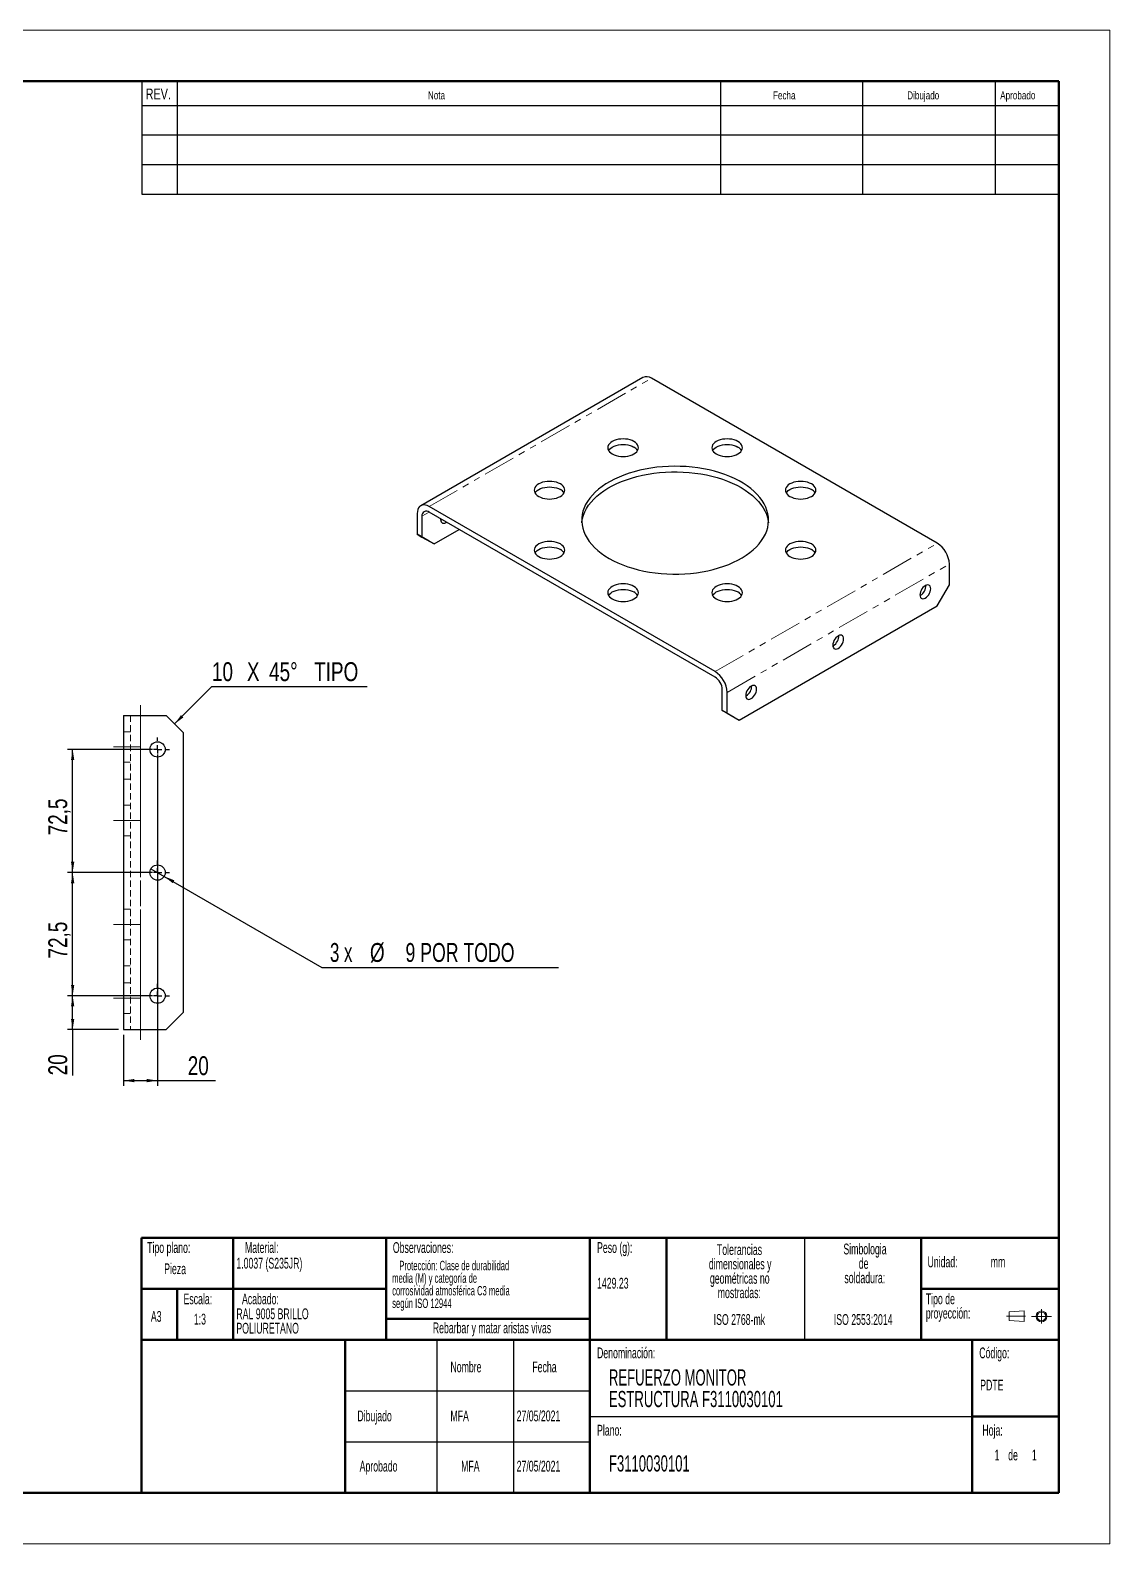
# Model space of a CAD drawing. Header units: millimetres. Extents: x 0 to 8478, y 0 to 2438.
# Drawn here: x 625 to 1260, y 0 to 891 of the extents above; entities that cross this region are included whole.
import ezdxf

# ---------------------------------------------------------------- set-up
doc = ezdxf.new("R2010")
doc.units = ezdxf.units.MM
doc.header["$LTSCALE"] = 3
for name, pattern in [('CENTERX2', [20.32, 12.7, -2.54, 2.54, -2.54]), ('HIDDEN', [1.905, 1.27, -0.635]), ('PHANTOM', [12.7, 6.35, -1.27, 1.27, -1.27, 1.27, -1.27])]:
    doc.linetypes.add(name, pattern=pattern)
doc.layers.add('FORMATO', color=7, linetype='Continuous')
doc.layers.add('SLD-0', color=179, linetype='Continuous')
doc.styles.add('SLDTEXTSTYLE0', font='TXT', dxfattribs={"width": 0.605})
doc.styles.add('SLDTEXTSTYLE1', font='TXT', dxfattribs={"width": 0.75})
doc.styles.add('SLDTEXTSTYLE2', font='TXT', dxfattribs={"width": 0.666667})
doc.styles.add('SLDTEXTSTYLE3', font='TXT', dxfattribs={"width": 0.7})
doc.dimstyles.new('SLDDIMSTYLE1', dxfattribs={"dimtxt": 11.1125, "dimasz": 6.35, "dimexe": 0, "dimexo": 0.0625, "dimgap": 2.778125, "dimtad": 1, "dimdec": 1, "dimrnd": 1e-09, "dimzin": 12, "dimdsep": 46, "dimtxsty": 'SLDTEXTSTYLE1', "dimsah": 1, "dimcen": 0.09, "dimadec": 0, "dimazin": 3, "dimtfac": 1, "dimtdec": 1, "dimtofl": 0, "dimtmove": 0, "dimatfit": 3, "dimfxl": 1, "dimfrac": 2, "dimtolj": 1, "dimtzin": 12, "dimarcsym": 0})
doc.dimstyles.new('SLDDIMSTYLE3', dxfattribs={"dimtxt": 11.1125, "dimasz": 6.35, "dimexe": 0, "dimexo": 0.0625, "dimgap": 2.778125, "dimtad": 0, "dimtih": 1, "dimtoh": 1, "dimdec": 6, "dimrnd": 1e-09, "dimzin": 12, "dimdsep": 46, "dimtxsty": 'SLDTEXTSTYLE1', "dimblk1": 'NONE', "dimsah": 1, "dimcen": 0, "dimadec": 0, "dimazin": 3, "dimtfac": 1, "dimtdec": 1, "dimtmove": 0, "dimatfit": 3, "dimldrblk": 'NONE', "dimfxl": 1, "dimfrac": 2, "dimtolj": 1, "dimtzin": 12, "dimarcsym": 0})

# ---------------------------------------------------------------- blocks, each defined once
blk = doc.blocks.new('Bloque3')
at = {"color": 7, "linetype": 'CENTERX2', "lineweight": 18}
for p, q in [((1201.56, 386.54), (1201.56, 393.58)), ((1193.77, 390.17), (1184.4, 390.17)), ((1196.64, 390.06), (1206.48, 390.06))]:
    blk.add_line(p, q, dxfattribs=at)
at = {"color": 7, "linetype": 'Continuous', "lineweight": 18}
for p, q in [((1193.05, 392.84), (1185.7, 392.31)), ((1185.7, 392.31), (1185.7, 388.03)), ((1193.05, 387.49), (1185.7, 388.03)), ((1193.05, 392.84), (1193.05, 387.49))]:
    blk.add_line(p, q, dxfattribs=at)
for radius in [2.67, 2.14]:
    blk.add_circle((1201.56, 390.06), radius, dxfattribs=at)
blk = doc.blocks.new('SW_NOTE_0')
at = {"layer": 'SLD-0', "color": 0, "char_height": 6.35, "attachment_point": 2, "style": 'SLDTEXTSTYLE0'}
for s, insert in [('dimensionales y', (22.63, -0.28)), ('Tolerancias', (22.23, 8.19)), ('geométricas no', (22.39, -8.75)), ('mostradas:', (22.14, -17.21))]:
    blk.add_mtext(s, dxfattribs=dict(at, insert=insert))
blk = doc.blocks.new('SW_NOTE_0_1')
at = {"layer": 'SLD-0', "color": 0, "char_height": 6.35, "attachment_point": 1, "style": 'SLDTEXTSTYLE0'}
for s, insert in [('Tipo de', (0, 8.19)), ('proyección:', (0, -0.28))]:
    blk.add_mtext(s, dxfattribs=dict(at, insert=insert))
blk = doc.blocks.new('SW_NOTE_0_2')
at = {"layer": 'SLD-0', "color": 0, "char_height": 6.35, "attachment_point": 2, "style": 'SLDTEXTSTYLE0'}
for s, insert in [('Simbologia', (21.33, 8.19)), ('de', (20.53, -0.28)), ('soldadura:', (21.19, -8.75))]:
    blk.add_mtext(s, dxfattribs=dict(at, insert=insert))
blk = doc.blocks.new('SW_NOTE_0_4')
at = {"layer": 'SLD-0', "color": 0, "char_height": 6.35, "attachment_point": 1, "style": 'SLDTEXTSTYLE0'}
for s, insert in [('RAL 9005 BRILLO', (0, 8.19)), ('POLIURETANO', (0, -0.28))]:
    blk.add_mtext(s, dxfattribs=dict(at, insert=insert))
blk = doc.blocks.new('SW_NOTE_0_5')
at = {"layer": 'SLD-0', "color": 0, "char_height": 9.525, "attachment_point": 1, "style": 'SLDTEXTSTYLE0'}
for s, insert in [('REFUERZO MONITOR', (0, 12.28)), ('ESTRUCTURA F3110030101', (0, -0.42))]:
    blk.add_mtext(s, dxfattribs=dict(at, insert=insert))
blk = doc.blocks.new('SW_NOTE_0_6')
at = {"layer": 'SLD-0', "color": 0, "char_height": 6.35, "attachment_point": 2, "style": 'SLDTEXTSTYLE0'}
for s, insert in [('dimensionales y', (22.63, -0.28)), ('Tolerancias', (22.23, 8.19)), ('geométricas no', (22.39, -8.75)), ('mostradas:', (22.14, -17.21))]:
    blk.add_mtext(s, dxfattribs=dict(at, insert=insert))
blk = doc.blocks.new('SW_NOTE_0_7')
at = {"layer": 'SLD-0', "color": 0, "char_height": 6.35, "attachment_point": 1, "style": 'SLDTEXTSTYLE0'}
for s, insert in [('Tipo de', (0, 8.19)), ('proyección:', (0, -0.28))]:
    blk.add_mtext(s, dxfattribs=dict(at, insert=insert))
blk = doc.blocks.new('SW_NOTE_0_8')
at = {"layer": 'SLD-0', "color": 0, "char_height": 6.35, "attachment_point": 2, "style": 'SLDTEXTSTYLE0'}
for s, insert in [('Simbologia', (21.33, 8.19)), ('de', (20.53, -0.28)), ('soldadura:', (21.19, -8.75))]:
    blk.add_mtext(s, dxfattribs=dict(at, insert=insert))
blk = doc.blocks.new('SW_NOTE_0_10')
at = {"layer": 'SLD-0', "color": 0, "char_height": 6.35, "attachment_point": 1, "style": 'SLDTEXTSTYLE0'}
for s, insert in [('RAL 9005 BRILLO', (0, 8.19)), ('POLIURETANO', (0, -0.28))]:
    blk.add_mtext(s, dxfattribs=dict(at, insert=insert))
blk = doc.blocks.new('SW_NOTE_0_11')
at = {"layer": 'SLD-0', "color": 0, "char_height": 5.5562, "attachment_point": 1, "style": 'SLDTEXTSTYLE0'}
for s, insert in [('media (M) y categoría de', (0, -0.25)), ('Protección: Clase de durabilidad', (4.17, 7.16)), ('corrosividad atmosférica C3 media', (0, -7.65)), ('según ISO 12944', (0, -15.06))]:
    blk.add_mtext(s, dxfattribs=dict(at, insert=insert))
blk = doc.blocks.new('SW_NOTE_0_12')
at = {"layer": 'SLD-0', "color": 0, "char_height": 9.525, "attachment_point": 1, "style": 'SLDTEXTSTYLE0'}
for s, insert in [('REFUERZO MONITOR', (0, 12.28)), ('ESTRUCTURA F3110030101', (0, -0.42))]:
    blk.add_mtext(s, dxfattribs=dict(at, insert=insert))
blk = doc.blocks.new('SW_CHAMFER_DIMENSION_0')
at = {"layer": 'FORMATO', "color": 0}
for p, q in [((-21.99, -21.99), (0, 0)), ((0, 0), (91.39, 0))]:
    blk.add_line(p, q, dxfattribs=at)
blk.add_solid([(-21.99, -21.99), (-16.81, -18.19), (-18.19, -16.81)], dxfattribs=at)
at = {"layer": 'FORMATO', "color": 0, "attachment_point": 1, "style": 'SLDTEXTSTYLE1'}
for s, insert, char_height in [('10', (0, 14.32), 11.113), ('X', (20.59, 14.32), 11.11), ('45°', (33.63, 14.32), 11.113), ('TIPO', (60.14, 14.32), 11.113)]:
    blk.add_mtext(s, dxfattribs=dict(at, insert=insert, char_height=char_height))
blk = doc.blocks.new('_D_14')
at = {"layer": 'FORMATO', "transparency": 16777216}
for p, q in [((695.63, 397.4), (703.42, 392.9)), ((703.42, 392.9), (796.24, 339.31)), ((796.24, 339.31), (935.55, 339.31))]:
    blk.add_line(p, q, dxfattribs=at)
blk.add_solid([(703.42, 392.9), (708.44, 388.88), (709.41, 390.57)], dxfattribs=at)
at = {"layer": 'FORMATO', "transparency": 16777216, "char_height": 11.113, "attachment_point": 1}
for s, insert, style in [('3 x', (801, 353.64), 'SLDTEXTSTYLE2'), ('%%c', (824.52, 353.64), 'SLDTEXTSTYLE1'), ('9 POR TODO', (845.46, 353.64), 'SLDTEXTSTYLE3')]:
    blk.add_mtext(s, dxfattribs=dict(at, insert=insert, style=style))
blk = doc.blocks.new('_None')
blk = doc.blocks.new('_D_15')
at = {"layer": 'FORMATO', "transparency": 16777216}
for p, q in [((699.53, 464.65), (699.53, 269.65)), ((679.53, 299.65), (679.53, 269.65)), ((679.53, 272.65), (699.53, 272.65)), ((699.53, 272.65), (733.69, 272.65))]:
    blk.add_line(p, q, dxfattribs=at)
for points in [[(679.53, 272.65), (685.88, 271.67), (685.88, 273.62)], [(699.53, 272.65), (693.18, 273.62), (693.18, 271.67)]]:
    blk.add_solid(points, dxfattribs=at)
at = {"layer": 'FORMATO', "transparency": 16777216, "insert": (717.27, 286.97), "char_height": 11.113, "attachment_point": 1, "style": 'SLDTEXTSTYLE1'}
blk.add_mtext('20', dxfattribs=at)
blk = doc.blocks.new('_D_16')
at = {"layer": 'FORMATO', "transparency": 16777216}
for p, q in [((696.53, 322.65), (646.53, 322.65)), ((649.53, 302.65), (649.53, 322.65)), ((676.53, 302.65), (646.53, 302.65)), ((649.53, 302.65), (649.53, 275.75))]:
    blk.add_line(p, q, dxfattribs=at)
for points in [[(649.53, 322.65), (648.55, 316.3), (650.5, 316.3)], [(649.53, 302.65), (650.5, 309), (648.55, 309)]]:
    blk.add_solid(points, dxfattribs=at)
at = {"layer": 'FORMATO', "transparency": 16777216, "insert": (635.2, 275.75), "char_height": 11.113, "attachment_point": 1, "rotation": 90, "style": 'SLDTEXTSTYLE1'}
blk.add_mtext('20', dxfattribs=at)
blk = doc.blocks.new('_D_17')
at = {"layer": 'FORMATO', "transparency": 16777216}
for p, q in [((689.53, 395.15), (646.53, 395.15)), ((649.53, 322.65), (649.53, 395.15)), ((696.53, 322.65), (646.53, 322.65))]:
    blk.add_line(p, q, dxfattribs=at)
for points in [[(649.53, 395.15), (648.55, 388.8), (650.5, 388.8)], [(649.53, 322.65), (650.5, 329), (648.55, 329)]]:
    blk.add_solid(points, dxfattribs=at)
at = {"layer": 'FORMATO', "transparency": 16777216, "insert": (635.2, 344.53), "char_height": 11.113, "attachment_point": 1, "rotation": 90, "style": 'SLDTEXTSTYLE1'}
blk.add_mtext('72,5', dxfattribs=at)
blk = doc.blocks.new('_D_18')
at = {"layer": 'FORMATO', "transparency": 16777216}
for p, q in [((696.53, 467.65), (646.53, 467.65)), ((649.53, 395.15), (649.53, 467.65)), ((696.53, 395.15), (646.53, 395.15))]:
    blk.add_line(p, q, dxfattribs=at)
for points in [[(649.53, 467.65), (648.55, 461.3), (650.5, 461.3)], [(649.53, 395.15), (650.5, 401.5), (648.55, 401.5)]]:
    blk.add_solid(points, dxfattribs=at)
at = {"layer": 'FORMATO', "transparency": 16777216, "insert": (635.2, 417.03), "char_height": 11.113, "attachment_point": 1, "rotation": 90, "style": 'SLDTEXTSTYLE1'}
blk.add_mtext('72,5', dxfattribs=at)
blk = doc.blocks.new('SW_CENTERMARKSYMBOL_1')
at = {"layer": 'FORMATO', "color": 0}
for p, q in [((-5, 0), (-7, 0)), ((0, 0), (-2.5, 0)), ((0, 5), (0, 7)), ((0, 0), (0, 2.5)), ((0, 0), (0, -2.5)), ((0, 0), (2.5, 0)), ((5, 0), (7, 0)), ((0, -5), (0, -7))]:
    blk.add_line(p, q, dxfattribs=at)
blk = doc.blocks.new('SW_CENTERMARKSYMBOL_2')
at = {"layer": 'FORMATO', "color": 0}
for p, q in [((-5, 0), (-7, 0)), ((0, 0), (-2.5, 0)), ((0, 5), (0, 7)), ((0, 0), (0, 2.5)), ((0, 0), (0, -2.5)), ((0, 0), (2.5, 0)), ((5, 0), (7, 0)), ((0, -5), (0, -7))]:
    blk.add_line(p, q, dxfattribs=at)
blk = doc.blocks.new('SW_CENTERMARKSYMBOL_3')
at = {"layer": 'FORMATO', "color": 0}
for p, q in [((-5, 0), (-7, 0)), ((0, 0), (-2.5, 0)), ((0, 5), (0, 7)), ((0, 0), (0, 2.5)), ((0, 0), (0, -2.5)), ((0, 0), (2.5, 0)), ((5, 0), (7, 0)), ((0, -5), (0, -7))]:
    blk.add_line(p, q, dxfattribs=at)

msp = doc.modelspace()

# ---------------------------------------------------------------- linework, layer by layer
at = {"color": 7, "linetype": 'Continuous', "lineweight": 18}
for p, q in [((0, 891), (1260, 891)), ((1260, 891), (1260, 0)), ((22.5918551, 0), (1260, 0))]:
    msp.add_line(p, q, dxfattribs=at)
at = {"color": 7, "linetype": 'Continuous', "lineweight": 50}
for p, q in [((1230, 861), (60, 861)), ((1230, 30), (1230, 861)), ((690, 180), (1230, 180)), ((690, 180), (690, 30)), ((60, 30), (1230, 30))]:
    msp.add_line(p, q, dxfattribs=at)
at = {"color": 7, "linetype": 'Continuous', "lineweight": 25}
for p, q in [((985.2275178, 686.6233865), (854.4127616, 611.1056352)), ((1158.5185317, 588.975737), (990.2271139, 686.1283045)), ((852.3412966, 606.5271819), (852.3412966, 594.2790693)), ((1027.7037755, 513.4579857), (859.4123577, 610.6105532)), ((1027.7037755, 510.1918223), (859.4123577, 607.3443898)), ((855.169719, 604.8943685), (855.169719, 592.6462558)), ((862.2407853, 588.5628876), (877.0935929, 597.1372309)), ((852.3412966, 594.2790693), (855.169719, 592.6462558)), ((859.412363, 590.195701), (852.3412966, 594.2790693)), ((855.169719, 592.6462558), (862.2407853, 588.5628876)), ((862.2407853, 588.5628876), (859.412363, 590.195701)), ((1165.5895928, 564.4801797), (1165.5895928, 576.7282924)), ((1158.5185264, 552.2327321), (1165.5895928, 564.4801797)), ((1148.6190325, 558.3571819), (1148.283296, 558.1838751)), ((1041.8459029, 484.8790602), (1158.5185264, 552.2327321)), ((1097.3537924, 528.7623887), (1097.0180553, 528.5890815)), ((1031.9464143, 490.5952418), (1031.9464143, 502.8433545)), ((1034.7748366, 488.9624284), (1034.7748366, 501.2105411)), ((1046.0885522, 499.1675955), (1045.7528157, 498.9942887)), ((1031.9464143, 490.5952418), (1034.7748366, 488.9624284)), ((1039.0174806, 486.5118736), (1031.9464143, 490.5952418)), ((679.5274189, 487.6478002), (679.5274189, 302.6477978)), ((679.5274189, 487.6478002), (689.5274186, 487.6478002)), ((689.5274186, 487.6478002), (704.5274192, 487.6478002)), ((714.527419, 477.6478023), (704.5274192, 487.6478002)), ((1034.7748366, 488.9624284), (1041.8459029, 484.8790602)), ((1041.8459029, 484.8790602), (1039.0174806, 486.5118736)), ((714.527419, 477.6478023), (714.527419, 312.6477957)), ((704.5274192, 302.6477978), (714.527419, 312.6477957)), ((679.5274189, 302.6477978), (689.5274186, 302.6477978)), ((689.5274186, 302.6477978), (704.5274192, 302.6477978))]:
    msp.add_line(p, q, dxfattribs=at)
at = {"color": 8, "linetype": 'PHANTOM', "lineweight": 18}
for p, q in [((859.4123577, 610.6105532), (990.2271139, 686.1283045)), ((855.169719, 604.8943685), (859.4130479, 607.3439901)), ((1027.7037755, 513.4579857), (1158.5185317, 588.975737)), ((1034.7748366, 501.2105411), (1165.5895928, 576.7282924)), ((689.5274186, 487.6478002), (689.5274186, 302.6477978))]:
    msp.add_line(p, q, dxfattribs=at)
at = {"color": 7, "linetype": 'HIDDEN', "lineweight": 18}
for p, q in [((683.5274191, 487.6478002), (683.5274191, 302.6477978)), ((689.5274186, 487.6478002), (689.5274186, 302.6477978)), ((683.5274191, 478.0581579), (679.5274189, 478.0581579)), ((679.5274189, 460.0581587), (683.5274191, 460.0581587)), ((683.5274191, 450.1477987), (679.5274189, 450.1477987)), ((683.5274191, 434.7624727), (679.5274189, 434.7624727)), ((679.5274189, 416.7624735), (683.5274191, 416.7624735)), ((683.5274191, 373.5331245), (679.5274189, 373.5331245)), ((679.5274189, 355.5331253), (683.5274191, 355.5331253)), ((679.5274189, 340.1477993), (683.5274191, 340.1477993)), ((683.5274191, 330.2374393), (679.5274189, 330.2374393)), ((679.5274189, 312.2374401), (683.5274191, 312.2374401))]:
    msp.add_line(p, q, dxfattribs=at)
at = {"color": 7, "linetype": 'Continuous', "lineweight": 25, "flags": 128}
for points in [[(967.1784855, 641.5626388), (968.2523767, 641.0331567), (969.4565319, 640.6071713), (970.761293, 640.2951767), (972.1345321, 640.1048546), (973.5424449, 640.0408873), (974.9503525, 640.1048546), (976.3235956, 640.295179), (977.6283567, 640.6071736), (978.8325106, 641.0331567), (979.9064044, 641.5626403), (980.8235962, 642.182586), (981.5615006, 642.8777292), (982.1019496, 643.6309517), (982.4316381, 644.4237089), (982.5424448, 645.2364766), (982.4316381, 646.0492474), (982.1019549, 646.8420015), (981.5615059, 647.595224), (980.8235962, 648.2903673), (979.906407, 648.9103114), (978.8325106, 649.4397965), (977.6283567, 649.8657827), (976.3235956, 650.1777773), (974.9503565, 650.3680993), (973.5424436, 650.4320667), (972.1345361, 650.3680993), (970.7612916, 650.1777743), (969.4565306, 649.8657797), (968.2523767, 649.4397965), (967.1784829, 648.910313), (966.2612911, 648.2903673), (965.5233867, 647.595224), (964.9829376, 646.8420015), (964.6532505, 646.0492451), (964.5424438, 645.2364774), (964.6532505, 644.4237066), (964.9829337, 643.6309525), (965.5233827, 642.87773), (966.2612911, 642.182586), (967.1784855, 641.5626388)], [(1028.4078307, 641.5626388), (1029.4817245, 641.0331552), (1030.6858784, 640.6071721), (1031.9906395, 640.2951775), (1033.3638813, 640.1048539), (1034.7717954, 640.0408888), (1036.179703, 640.1048531), (1037.5529474, 640.2951782), (1038.8577085, 640.6071728), (1040.0618584, 641.0331552), (1041.1357549, 641.5626403), (1042.052944, 642.1825844), (1042.7908524, 642.8777285), (1043.3313014, 643.630951), (1043.6609899, 644.4237081), (1043.7717913, 645.2364759), (1043.6609886, 646.0492474), (1043.3313027, 646.842003), (1042.7908537, 647.5952255), (1042.0529493, 648.2903688), (1041.1357522, 648.9103114), (1040.0618637, 649.439798), (1038.8577098, 649.8657812), (1037.5529461, 650.1777773), (1036.1797043, 650.3681009), (1034.7717915, 650.4320652), (1033.3638839, 650.3681009), (1031.9906395, 650.1777758), (1030.6858784, 649.8657812), (1029.4817245, 649.439795), (1028.4078333, 648.910313), (1027.4906389, 648.2903657), (1026.7527345, 647.5952255), (1026.2122855, 646.842003), (1025.882597, 646.0492459), (1025.7717956, 645.2364781), (1025.882597, 644.4237074), (1026.2122828, 643.6309517), (1026.7527345, 642.8777277), (1027.4906389, 642.1825844), (1028.4078307, 641.5626388)], [(964.9985899, 643.6033958), (965.5233867, 644.3290606), (966.2612911, 645.0242039), (967.1784829, 645.6441496), (968.2523767, 646.1736331), (969.4565306, 646.5996163), (970.7612916, 646.9116108), (972.1345361, 647.1019359), (973.5424436, 647.1659033), (974.9503565, 647.1019359), (976.3235956, 646.9116139), (977.6283567, 646.5996193), (978.8325106, 646.1736331), (979.906407, 645.644148)], [(1026.227943, 643.6033943), (1026.7527345, 644.3290621), (1027.4906389, 645.0242023), (1028.4078333, 645.6441496), (1029.4817245, 646.1736316), (1030.6858784, 646.5996178), (1031.9906395, 646.9116124), (1033.3638839, 647.1019375), (1034.7717915, 647.1659018), (1036.1797043, 647.1019375), (1037.5529461, 646.9116139), (1038.8577098, 646.5996178), (1040.0618637, 646.1736346), (1041.1357522, 645.644148)], [(965.2662458, 580.1177098), (967.8111584, 578.7389673), (970.5024219, 577.456179), (973.3292012, 576.274511), (976.2801139, 575.1987214), (979.3432751, 574.2331411), (982.5063559, 573.3816603), (985.7566174, 572.6477067), (989.0809672, 572.0342337), (992.4660283, 571.5437145), (995.898162, 571.1781221), (999.3635523, 570.93893), (1002.8482459, 570.8271008), (1006.3382077, 570.8430847), (1009.8193899, 570.9868162), (1013.2777706, 571.257719), (1016.6994243, 571.6547005), (1020.0705743, 572.176164), (1023.3776478, 572.8200071), (1026.6073266, 573.5836387), (1029.7466082, 574.4639839), (1032.7828468, 575.4574984), (1035.7038216, 576.5601808), (1038.4977688, 577.7675911), (1041.1534381, 579.0748677), (1043.6601385, 580.4767453), (1046.0077708, 581.9675822), (1048.1868864, 583.5413734), (1050.1887096, 585.1917815), (1052.0051795, 586.9121609), (1053.6289843, 588.6955839), (1055.053582, 590.5348705), (1056.2732367, 592.4226158), (1057.2830397, 594.3512142), (1058.0789223, 596.3129033), (1058.6576802, 598.299784), (1059.0169847, 600.3038544), (1059.1553871, 602.3170458), (1059.0723314, 604.3312515), (1058.7681537, 606.338361), (1058.2440734, 608.3302918), (1057.5022046, 610.2990232), (1056.5455343, 612.2366293), (1055.3779158, 614.1353079), (1054.0040471, 615.9874108), (1052.4294619, 617.7854825), (1050.6605044, 619.522284), (1048.70429, 621.1908181), (1046.5687037, 622.7843708), (1044.2623385, 624.2965216), (1041.7944844, 625.7211834), (1039.1750789, 627.0526196), (1036.4146657, 628.2854672), (1033.5243659, 629.4147661), (1030.5158119, 630.4359634), (1027.4011229, 631.3449521), (1024.192839, 632.1380696), (1020.9038741, 632.8121218), (1017.5474808, 633.3643942), (1014.137166, 633.7926675), (1010.6866667, 634.0952126), (1007.2098757, 634.2708099), (1003.720791, 634.3187569), (1000.2334633, 634.238859), (996.7619354, 634.0314369), (993.3201842, 633.6973271), (989.9220708, 633.2378738), (986.5812785, 632.654927), (983.3112533, 631.9508353), (980.1251702, 631.1284325), (977.0358537, 630.1910315), (974.0557461, 629.1424057), (971.1968484, 627.9867763), (968.4706667, 626.7287997), (965.8881816, 625.3735403), (963.4597927, 623.9264545), (961.1952777, 622.3933693), (959.1037552, 620.7804579), (957.1936462, 619.094215), (955.4726448, 617.3414303), (953.947677, 615.5291616), (952.624885, 613.6647077), (951.5095925, 611.7555763), (950.6062959, 609.8094514), (949.9186293, 607.8341727), (949.449361, 605.837692), (949.2003838, 603.8280483), (949.1726959, 601.8133362), (949.3664107, 599.8016655), (949.7807485, 597.8011382), (950.4140418, 595.8198096), (951.263738, 593.8656555), (952.3264195, 591.9465492), (953.5978015, 590.0702135), (955.0727687, 588.2442062), (956.7453848, 586.4758805), (958.608909, 584.7723547), (960.6558399, 583.1404898), (962.877935, 581.5868566), (965.2662458, 580.1177098)], [(923.8827982, 616.5685705), (924.9566894, 616.0390884), (926.1608433, 615.6131023), (927.4656043, 615.3011077), (928.8388435, 615.1107856), (930.2467563, 615.0468183), (931.6546639, 615.1107856), (933.0279083, 615.3011107), (934.3326694, 615.6131053), (935.5368233, 616.0390884), (936.6107171, 616.568572), (937.5279089, 617.1885177), (938.2658133, 617.8836609), (938.8062623, 618.6368835), (939.1359495, 619.4296398), (939.2467562, 620.2424076), (939.1359495, 621.0551784), (938.8062663, 621.8479325), (938.2658172, 622.601155), (937.5279089, 623.296299), (936.6107197, 623.9162432), (935.5368233, 624.4457283), (934.3326681, 624.8717137), (933.027907, 625.1837083), (931.6546678, 625.3740303), (930.246755, 625.4379977), (928.8388474, 625.3740303), (927.4656043, 625.183706), (926.1608433, 624.8717114), (924.9566894, 624.4457283), (923.8827956, 623.9162447), (922.9656037, 623.296299), (922.2276994, 622.6011557), (921.6872503, 621.8479332), (921.3575619, 621.0551761), (921.2467552, 620.2424083), (921.3575619, 619.4296376), (921.6872451, 618.6368835), (922.2276941, 617.8836609), (922.9656037, 617.1885177), (923.8827982, 616.5685705)], [(949.2299182, 600.9358502), (949.297253, 601.5678473), (949.6565575, 603.5719177), (950.2353154, 605.5587983), (951.0311981, 607.5204874), (952.041001, 609.4490858), (953.2606557, 611.3368311), (954.6852535, 613.1761178), (956.3090556, 614.9595423), (958.1255255, 616.6799217), (960.1273513, 618.3303283), (962.3064669, 619.9041194), (964.6540992, 621.3949564), (967.160797, 622.7968354), (969.8164663, 624.1041121), (972.6104135, 625.3115224), (975.5313883, 626.4142048), (978.5676295, 627.4077178), (981.7069112, 628.2880629), (984.9365899, 629.0516945), (988.2436608, 629.6955392), (991.6148134, 630.2170012), (995.0364671, 630.6139827), (998.4948478, 630.8848855), (1001.97603, 631.028617), (1005.4659919, 631.0446008), (1008.9506854, 630.9327717), (1012.4160757, 630.6935796), (1015.8482095, 630.3279871), (1019.2332705, 629.8374679), (1022.5576203, 629.223995), (1025.8078812, 628.4900417), (1028.9709613, 627.6385613), (1032.0341232, 626.6729806), (1034.9850361, 625.597191), (1037.8118153, 624.4155229), (1040.5030786, 623.1327347), (1043.0479913, 621.7539923)], [(1071.703518, 616.5685705), (1072.7774118, 616.0390869), (1073.9815657, 615.6131038), (1075.2863281, 615.3011084), (1076.6595699, 615.1107849), (1078.067484, 615.0468198), (1079.4753903, 615.1107849), (1080.848636, 615.3011092), (1082.1533971, 615.6131038), (1083.3575457, 616.0390869), (1084.4314422, 616.568572), (1085.3486313, 617.1885162), (1086.086541, 617.8836594), (1086.62699, 618.636882), (1086.9566772, 619.4296398), (1087.0674799, 620.2424068), (1086.9566772, 621.0551784), (1086.6269914, 621.847934), (1086.086541, 622.6011573), (1085.3486366, 623.2963005), (1084.4314395, 623.9162432), (1083.357551, 624.4457298), (1082.1533971, 624.8717129), (1080.8486347, 625.1837083), (1079.4753929, 625.3740318), (1078.0674801, 625.4379961), (1076.6595725, 625.3740318), (1075.2863281, 625.1837067), (1073.981567, 624.8717122), (1072.7774118, 624.4457267), (1071.7035207, 623.9162447), (1070.7863262, 623.2962975), (1070.0484231, 622.6011565), (1069.5079741, 621.847934), (1069.1782856, 621.0551768), (1069.0674842, 620.2424091), (1069.1782856, 619.4296383), (1069.5079715, 618.6368827), (1070.0484218, 617.8836594), (1070.7863262, 617.1885162), (1071.703518, 616.5685705)], [(921.7029026, 618.6093276), (922.2276994, 619.3349923), (922.9656037, 620.0301356), (923.8827956, 620.6500813), (924.9566894, 621.1795649), (926.1608433, 621.605548), (927.4656043, 621.9175426), (928.8388474, 622.1078669), (930.246755, 622.1718343), (931.6546678, 622.1078669), (933.027907, 621.9175449), (934.3326681, 621.6055503), (935.5368233, 621.1795649), (936.6107197, 620.6500798)], [(1043.0479913, 621.7539923), (1045.4363021, 620.2848455), (1047.6583973, 618.7312121), (1049.7053282, 617.0993472), (1051.5688523, 615.3958215), (1053.2414677, 613.6274962), (1054.7164355, 611.8014885), (1055.9878183, 609.9251525), (1057.0504997, 608.0060462), (1057.900196, 606.0518921), (1058.5334892, 604.0705634), (1058.947827, 602.0700362), (1059.0843196, 600.9358502)], [(1069.5236303, 618.609326), (1070.0484231, 619.3349931), (1070.7863262, 620.0301341), (1071.7035207, 620.6500813), (1072.7774118, 621.1795633), (1073.981567, 621.6055488), (1075.2863281, 621.9175433), (1076.6595725, 622.1078684), (1078.0674801, 622.1718327), (1079.4753929, 622.1078684), (1080.8486347, 621.9175449), (1082.1533971, 621.6055495), (1083.357551, 621.1795664), (1084.4314395, 620.6500798)], [(859.4123577, 610.6105532), (858.3062031, 611.1485929), (857.2272807, 611.4723278), (856.202164, 611.5737824), (855.2560884, 611.4504623), (854.4123612, 611.1053971), (853.6917449, 610.5470912), (853.1119939, 609.7892853), (852.687375, 608.8506449), (852.428351, 607.7542776), (852.3412966, 606.5271819)], [(866.147814, 603.4560955), (866.1298752, 603.0561241), (866.2096539, 602.2845403), (866.4449914, 601.6437598), (866.8240812, 601.1659087), (867.3279204, 600.8749524), (867.9312473, 600.7854836), (868.6038004, 600.9019827), (869.3118569, 601.2186095), (869.6497693, 601.4344595)], [(866.1476981, 602.6781161), (866.4834346, 602.851423), (866.8213469, 603.067273)], [(923.8827982, 581.2216219), (924.9566867, 580.6921353), (926.1608406, 580.2661521), (927.4656017, 579.9541575), (928.8388435, 579.763834), (930.2467576, 579.6998689), (931.6546652, 579.7638332), (933.0279096, 579.9541583), (934.3326707, 580.2661529), (935.5368259, 580.6921383), (936.6107171, 581.2216204), (937.5279115, 581.8415676), (938.2658146, 582.5367085), (938.8062636, 583.2899311), (939.1359521, 584.0826882), (939.2467535, 584.8954559), (939.1359508, 585.7082275), (938.806265, 586.5009831), (938.2658159, 587.2542056), (937.5279115, 587.9493489), (936.6107197, 588.5692946), (935.5368259, 589.0987781), (934.332672, 589.5247613), (933.0279083, 589.8367574), (931.6546665, 590.0270809), (930.2467537, 590.0910453), (928.8388461, 590.0270809), (927.4656017, 589.8367559), (926.1608406, 589.5247613), (924.956692, 589.0987781), (923.8827956, 588.569293), (922.9656064, 587.9493489), (922.2276967, 587.2542056), (921.6872477, 586.5009831), (921.3575592, 585.708226), (921.2467578, 584.8954582), (921.3575592, 584.0826874), (921.6872451, 583.2899318), (922.2276967, 582.5367078), (922.9656011, 581.8415645), (923.8827982, 581.2216219)], [(1071.703518, 581.2216219), (1072.7774144, 580.6921368), (1073.9815644, 580.2661544), (1075.2863307, 579.9541568), (1076.6595699, 579.7638347), (1078.0674827, 579.6998674), (1079.4753903, 579.7638347), (1080.8486334, 579.9541591), (1082.1533945, 580.2661537), (1083.3575484, 580.6921368), (1084.4314422, 581.2216204), (1085.348634, 581.841566), (1086.0865384, 582.5367093), (1086.6269874, 583.2899318), (1086.9566759, 584.082689), (1087.0674826, 584.8954567), (1086.9566759, 585.7082275), (1086.6269927, 586.5009816), (1086.0865384, 587.2542071), (1085.348634, 587.9493474), (1084.4314395, 588.5692946), (1083.3575484, 589.0987766), (1082.1533945, 589.5247628), (1080.8486334, 589.8367574), (1079.4753916, 590.0270809), (1078.0674814, 590.0910468), (1076.6595712, 590.0270809), (1075.2863268, 589.8367559), (1073.9815657, 589.5247613), (1072.7774144, 589.0987766), (1071.7035207, 588.569293), (1070.7863288, 587.9493474), (1070.0484218, 587.2542056), (1069.5079728, 586.5009831), (1069.1782856, 585.7082267), (1069.0674816, 584.8954575), (1069.1782856, 584.0826882), (1069.5079715, 583.2899326), (1070.0484205, 582.5367101), (1070.7863288, 581.841566), (1071.703518, 581.2216219)], [(921.7029052, 583.2623744), (922.2276967, 583.9880422), (922.9656064, 584.6831855), (923.8827956, 585.3031296), (924.956692, 585.8326147), (926.1608406, 586.2585979), (927.4656017, 586.5705925), (928.8388461, 586.7609175), (930.2467537, 586.8248819), (931.6546665, 586.7609175), (933.0279083, 586.570594), (934.332672, 586.2585979), (935.5368259, 585.8326147), (936.6107197, 585.3031312)], [(1069.5236303, 583.2623744), (1070.0484218, 583.9880422), (1070.7863288, 584.6831839), (1071.7035207, 585.3031296), (1072.7774144, 585.8326132), (1073.9815657, 586.2585979), (1075.2863268, 586.5705925), (1076.6595712, 586.7609175), (1078.0674814, 586.8248834), (1079.4753916, 586.7609175), (1080.8486334, 586.570594), (1082.1533945, 586.2585994), (1083.3575484, 585.8326132), (1084.4314395, 585.3031312)], [(967.1784855, 556.2275536), (968.252374, 555.698067), (969.4565279, 555.2720839), (970.7612903, 554.9600885), (972.1345321, 554.7697649), (973.5424463, 554.7057999), (974.9503525, 554.7697649), (976.3235983, 554.9600893), (977.6283593, 555.2720839), (978.8325132, 555.69807), (979.9064044, 556.2275521), (980.8235988, 556.8474993), (981.5615032, 557.5426395), (982.1019523, 558.295862), (982.4316394, 559.0886199), (982.5424421, 559.9013869), (982.4316394, 560.7141585), (982.1019536, 561.5069141), (981.5615032, 562.2601374), (980.8235988, 562.9552806), (979.906407, 563.5752263), (978.8325132, 564.1047099), (977.6283593, 564.530693), (976.3235969, 564.8426883), (974.9503552, 565.0330119), (973.5424423, 565.0969762), (972.1345347, 565.0330119), (970.7612903, 564.8426868), (969.4565293, 564.5306922), (968.2523793, 564.1047099), (967.1784829, 563.5752248), (966.2612937, 562.9552806), (965.5233854, 562.2601366), (964.9829363, 561.5069141), (964.6532479, 560.7141569), (964.5424464, 559.9013892), (964.6532479, 559.0886184), (964.9829337, 558.2958628), (965.523384, 557.5426395), (966.2612884, 556.8474963), (967.1784855, 556.2275536)], [(964.9985925, 558.2683061), (965.5233854, 558.9939732), (966.2612937, 559.6891172), (967.1784829, 560.3090614), (968.2523793, 560.8385465), (969.4565293, 561.2645288), (970.7612903, 561.5765234), (972.1345347, 561.7668485), (973.5424423, 561.8308128), (974.9503552, 561.7668485), (976.3235969, 561.5765249), (977.6283593, 561.2645296), (978.8325132, 560.8385465), (979.906407, 560.3090629)], [(1028.4078307, 556.2275536), (1029.4817271, 555.6980685), (1030.6858758, 555.2720854), (1031.9906421, 554.9600878), (1033.3638813, 554.7697657), (1034.7717941, 554.7057984), (1036.1797017, 554.7697657), (1037.5529461, 554.9600908), (1038.8577072, 555.2720854), (1040.0618611, 555.6980685), (1041.1357549, 556.2275521), (1042.0529467, 556.8474978), (1042.7908511, 557.542641), (1043.3313001, 558.2958636), (1043.6609872, 559.0886199), (1043.7717939, 559.9013877), (1043.6609872, 560.7141585), (1043.3313041, 561.5069125), (1042.7908497, 562.2601381), (1042.0529467, 562.9552791), (1041.1357522, 563.5752263), (1040.0618611, 564.1047083), (1038.8577058, 564.5306938), (1037.5529448, 564.8426883), (1036.179703, 565.0330119), (1034.7717928, 565.0969777), (1033.3638826, 565.0330119), (1031.9906395, 564.8426876), (1030.6858784, 564.530693), (1029.4817271, 564.1047083), (1028.4078333, 563.5752248), (1027.4906415, 562.9552791), (1026.7527345, 562.2601374), (1026.2122855, 561.5069148), (1025.882597, 560.7141577), (1025.7717929, 559.9013884), (1025.882597, 559.0886192), (1026.2122828, 558.2958636), (1026.7527319, 557.542641), (1027.4906415, 556.8474978), (1028.4078307, 556.2275536)], [(1026.227943, 558.2683061), (1026.7527345, 558.993974), (1027.4906415, 559.6891157), (1028.4078333, 560.3090614), (1029.4817271, 560.8385449), (1030.6858784, 561.2645296), (1031.9906395, 561.5765242), (1033.3638826, 561.7668485), (1034.7717928, 561.8308143), (1036.179703, 561.7668485), (1037.5529448, 561.5765249), (1038.8577058, 561.2645304), (1040.0618611, 560.8385449), (1041.1357522, 560.3090629)], [(1154.6294365, 562.2357209), (1154.5496578, 563.0073032), (1154.3143204, 563.6480852), (1153.9352305, 564.1259363), (1153.4313913, 564.4168911), (1152.8280644, 564.5063614), (1152.1555114, 564.3898615), (1151.4474548, 564.0732355), (1150.7393983, 563.5723569), (1150.0668453, 562.9123435), (1149.4635237, 562.1262899), (1148.9596844, 561.2536147), (1148.5805893, 560.3380727), (1148.3452571, 559.4255789), (1148.2654784, 558.5618861), (1148.3452571, 557.7903023), (1148.5805893, 557.1495188), (1148.9596844, 556.6716707), (1149.4635237, 556.3807144), (1150.0668453, 556.2912426), (1150.7393983, 556.4077417), (1151.4474548, 556.7243685), (1152.1555114, 557.2252463), (1152.8280644, 557.8852605), (1153.4313913, 558.6713156), (1153.9352305, 559.5439923), (1154.3143204, 560.4595312), (1154.5496578, 561.3720266), (1154.6294365, 562.2357209)], [(1103.3641951, 532.640927), (1103.2844163, 533.4125092), (1103.0490802, 534.053292), (1102.6699872, 534.5311413), (1102.166147, 534.8220955), (1101.5628243, 534.9115682), (1100.8902719, 534.7950688), (1100.1822147, 534.4784423), (1099.4741574, 533.9775632), (1098.8016051, 533.3175503), (1098.1982823, 532.531496), (1097.6944421, 531.6588203), (1097.3153492, 530.7432795), (1097.080013, 529.8307834), (1097.0002343, 528.9670906), (1097.080013, 528.1955068), (1097.3153492, 527.5547256), (1097.6944421, 527.0768762), (1098.1982823, 526.7859205), (1098.8016051, 526.6964494), (1099.4741574, 526.8129481), (1100.1822147, 527.1295753), (1100.8902719, 527.6304536), (1101.5628243, 528.2904673), (1102.166147, 529.07652), (1102.6699872, 529.9491973), (1103.0490802, 530.864738), (1103.2844163, 531.7772326), (1103.3641951, 532.640927)], [(1052.0989509, 503.0461315), (1052.0191722, 503.8177137), (1051.78384, 504.4584988), (1051.4047449, 504.9363469), (1050.9009057, 505.2273017), (1050.2975841, 505.316775), (1049.625031, 505.2002751), (1048.9169745, 504.8836491), (1048.208918, 504.3827705), (1047.5363649, 503.7227571), (1046.9330381, 502.9367004), (1046.4291988, 502.0640253), (1046.050109, 501.1484863), (1045.8147715, 500.2359895), (1045.7349928, 499.3722967), (1045.8147715, 498.6007129), (1046.050109, 497.9599324), (1046.4291988, 497.4820812), (1046.9330381, 497.191125), (1047.5363649, 497.1016562), (1048.208918, 497.2181553), (1048.9169745, 497.5347821), (1049.625031, 498.0356599), (1050.2975841, 498.6956741), (1050.9009057, 499.4817262), (1051.4047449, 500.3544028), (1051.78384, 501.2699448), (1052.0191722, 502.1824371), (1052.0989509, 503.0461315)]]:
    msp.add_lwpolyline(points, dxfattribs=at)
at = {"color": 7, "linetype": 'Continuous', "lineweight": 25}
for centre in [(699.5274189, 467.647799), (699.5274189, 395.147799), (699.5274189, 322.647799)]:
    msp.add_circle(centre, 4.5, dxfattribs=at)
for centre, radius, start, end in [((987.3030612, 682.0915001), 4.9845636, 54.0823677328, 114.607146564), ((977.1768913, 640.5439136), 5.7846907, 31.9306869617, 61.8454436641), ((1038.4062793, 640.5439426), 5.7846451, 31.9306135318, 61.8456817501), ((933.8811875, 615.5498277), 5.7847141, 31.9307487604, 61.8453818654), ((1081.7019666, 615.5498743), 5.7846451, 31.9306135318, 61.8456817501), ((857.7561644, 605.3139323), 2.6202545, 50.7967363843, 189.2140538782), ((1150.3470188, 576.0929542), 15.2558092, 2.3868105925, 57.6131587435), ((933.8811785, 580.20287), 5.7847264, 31.9307261926, 61.8453457145), ((1081.7019046, 580.2028681), 5.7847251, 31.9307740702, 61.8454095243), ((1145.0368201, 564.0764715), 6.7485198, 302.0605063377, 1.4440498067), ((977.1768658, 555.2088017), 5.7847264, 31.9307261926, 61.8453457145), ((1038.4062008, 555.2087821), 5.7847485, 31.9308358694, 61.8453477251), ((1093.7715709, 534.4816832), 6.7485287, 302.0605497969, 1.4440063475), ((1019.5322626, 500.5752029), 15.2558092, 2.3868105925, 57.6131587435), ((1022.7351205, 502.4241908), 9.2208259, 2.6054704664, 57.3945168419), ((1042.5063146, 504.8868987), 6.7485447, 302.0606268695, 1.4439292749)]:
    msp.add_arc(centre, radius, start, end, dxfattribs=at)
at = {"layer": 'FORMATO'}
for p, q in [((690.2744016, 861), (1230, 861)), ((690.2744016, 861), (690.2744016, 794.596756)), ((711.100698, 861), (711.100698, 794.596756)), ((1030.9711541, 861), (1030.9711541, 794.596756)), ((1114.3867138, 861), (1114.3867138, 794.596756)), ((1192.5382287, 861), (1192.5382287, 794.596756)), ((1230, 861), (1230, 794.596756)), ((690.2744016, 846.796756), (1230, 846.796756)), ((690.2744016, 829.396756), (1230, 829.396756)), ((690.2744016, 811.996756), (1230, 811.996756)), ((690.2744016, 794.596756), (1230, 794.596756))]:
    msp.add_line(p, q, dxfattribs=at)
at = {"layer": 'FORMATO', "linetype": 'CENTERX2', "lineweight": 18}
for p, q in [((689.5274189, 493.647799), (689.5274189, 296.647799)), ((689.5274189, 469.0581616), (673.5274189, 469.0581616)), ((689.5274189, 425.7624736), (673.5274189, 425.7624736)), ((689.5274189, 395.147799), (673.5274189, 395.147799)), ((689.5274189, 364.5331244), (673.5274189, 364.5331244)), ((689.5274189, 321.2374364), (673.5274189, 321.2374364))]:
    msp.add_line(p, q, dxfattribs=at)
at = {"layer": 'SLD-0', "lineweight": 50}
for p, q in [((744, 180), (744, 120)), ((834, 180), (834, 120)), ((954, 180), (954, 120)), ((999, 180), (999, 120)), ((1149, 180), (1149, 120)), ((690, 150), (744, 150)), ((711, 150), (711, 120)), ((744, 150), (834, 150)), ((1149, 150), (1230, 150)), ((834, 132.4737848), (954, 132.4737848)), ((690, 120), (1230, 120)), ((810, 120), (810, 30)), ((954, 120), (954, 30)), ((1179, 120), (1179, 30)), ((1179, 75), (1230, 75))]:
    msp.add_line(p, q, dxfattribs=at)
at = {"layer": 'SLD-0'}
for p, q in [((1080.2451313, 180), (1080.2451313, 120)), ((864, 120), (864, 30)), ((909, 120), (909, 30)), ((810, 90), (954, 90)), ((954, 75), (1179, 75)), ((810, 60), (954, 60))]:
    msp.add_line(p, q, dxfattribs=at)

# ---------------------------------------------------------------- block references
at = {"color": 7, "linetype": 'Continuous', "xscale": 1.2, "yscale": 1.2, "zscale": 1.2}
msp.add_blockref('Bloque3', (-222.0322667, -334.2226566), dxfattribs=at)
msp.add_blockref('Bloque3', (-222.0322667, -334.2226566), dxfattribs=at)
at = {"layer": 'FORMATO'}
for name, p in [('SW_CHAMFER_DIMENSION_0', (731.516106, 504.6364864)), ('SW_CENTERMARKSYMBOL_3', (699.5274189, 467.647799)), ('SW_CENTERMARKSYMBOL_1', (699.5274189, 395.147799)), ('SW_CENTERMARKSYMBOL_2', (699.5274189, 322.647799))]:
    msp.add_blockref(name, p, dxfattribs=at)
at = {"layer": 'SLD-0'}
for name, p in [('SW_NOTE_0', (1019.8362642, 168.1679292)), ('SW_NOTE_0_6', (1019.8362642, 168.1679292)), ('SW_NOTE_0_2', (1094.6193647, 168.4966281)), ('SW_NOTE_0_8', (1094.6193647, 168.4966281)), ('SW_NOTE_0_11', (837.6265351, 159.4039221)), ('SW_NOTE_0_1', (1151.7419863, 139.1728363)), ('SW_NOTE_0_7', (1151.7419863, 139.1728363)), ('SW_NOTE_0_4', (745.9044856, 130.3415948)), ('SW_NOTE_0_10', (745.9044856, 130.3415948)), ('SW_NOTE_0_5', (965.2169093, 90.3736268)), ('SW_NOTE_0_12', (965.2169093, 90.3736268))]:
    msp.add_blockref(name, p, dxfattribs=at)

# ---------------------------------------------------------------- texts
at = {"layer": 'FORMATO', "attachment_point": 1, "style": 'SLDTEXTSTYLE1'}
for s, insert, char_height in [('REV.', (692.5070891, 856.6564207), 6.35), ('Nota', (858.6731509, 855.0774561), 4.7625), ('Fecha', (1061.779219, 855.0774561), 4.7625), ('Dibujado', (1140.7825416, 855.0774561), 4.7625), ('Aprobado', (1195.530213, 855.0774561), 4.7625)]:
    msp.add_mtext(s, dxfattribs=dict(at, insert=insert, char_height=char_height))
at = {"layer": 'SLD-0', "style": 'SLDTEXTSTYLE0'}
for s, insert, char_height, attachment_point in [('Tipo plano:', (693.3878725, 177.5425939), 6.35, 1), ('Tipo plano:', (693.3878725, 177.5425939), 6.35, 1), ('Material:', (750.9890073, 177.5425939), 6.35, 1), ('Material:', (750.9890073, 177.5425939), 6.35, 1), ('Observaciones:', (838.0158453, 177.5425939), 6.35, 1), ('Observaciones:', (838.0158453, 177.5425939), 6.35, 1), ('Peso (g):', (958.2091783, 177.5425939), 6.35, 1), ('Peso (g):', (958.2091783, 177.5425939), 6.35, 1), ('Unidad:', (1152.7384476, 169.1118844), 6.35, 1), ('Unidad:', (1152.7384476, 169.1118844), 6.35, 1), ('Pieza', (703.4177842, 165.057587), 6.35, 1), ('Pieza', (703.4177842, 165.057587), 6.35, 1), ('1.0037 (S235JR)', (745.9044856, 168.3172764), 6.35, 1), ('1.0037 (S235JR)', (745.9044856, 168.3172764), 6.35, 1), ('mm', (1189.9865335, 169.1118844), 6.35, 1), ('mm', (1189.9865335, 169.1118844), 6.35, 1), ('1429.23', (958.2091783, 156.5439264), 6.35, 1), ('1429.23', (958.2091783, 156.5439264), 6.35, 1), ('Escala:', (714.7893149, 147.3044054), 6.35, 1), ('Escala:', (714.7893149, 147.3044054), 6.35, 1), ('Acabado:', (749.2148308, 147.3044054), 6.35, 1), ('Acabado:', (749.2148308, 147.3044054), 6.35, 1), ('A3', (695.5780468, 137.0231032), 6.35, 1), ('A3', (695.5780468, 137.0231032), 6.35, 1), ('1:3', (720.8706966, 135.4042345), 6.35, 1), ('1:3', (720.8706966, 135.4042345), 6.35, 1), ('ISO 2768-mk', (1042.0098167, 135.1800521), 6.35, 2), ('ISO 2768-mk', (1042.0098167, 135.1800521), 6.35, 2), ('ISO 2553:2014', (1114.8761613, 135.1800521), 6.35, 2), ('ISO 2553:2014', (1114.8761613, 135.1800521), 6.35, 2), ('Rebarbar y matar aristas vivas', (896.3564703, 130.2711891), 6.35, 2), ('Rebarbar y matar aristas vivas', (896.3564703, 130.2711891), 6.35, 2), ('Denominación:', (958.2091783, 115.5429338), 6.35, 1), ('Denominación:', (958.2091783, 115.5429338), 6.35, 1), ('Código:', (1183.1938181, 115.5429338), 6.35, 1), ('Código:', (1183.1938181, 115.5429338), 6.35, 1), ('Nombre', (871.9132376, 107.2645014), 6.35, 1), ('Nombre', (871.9132376, 107.2645014), 6.35, 1), ('Fecha', (920.1249928, 107.2645014), 6.35, 1), ('Fecha', (920.1249928, 107.2645014), 6.35, 1), ('PDTE', (1183.759158, 96.5795059), 6.35, 1), ('PDTE', (1183.759158, 96.5795059), 6.35, 1), ('Dibujado', (817.1195583, 78.4209261), 6.35, 1), ('Dibujado', (817.1195583, 78.4209261), 6.35, 1), ('MFA', (871.9132376, 78.4209263), 6.35, 1), ('27/05/2021', (910.8859605, 78.4209263), 6.35, 1), ('Plano:', (958.2091783, 70.0148025), 6.35, 1), ('Plano:', (958.2091783, 70.0148025), 6.35, 1), ('Hoja:', (1185.0417532, 70.0148025), 6.35, 1), ('Hoja:', (1185.0417532, 70.0148025), 6.35, 1), ('1', (1192.2381413, 55.4247113), 6.35, 1), ('1', (1192.2381413, 55.4247113), 6.35, 1), ('1', (1192.2381413, 55.4247113), 6.35, 1), ('1', (1192.2381413, 55.4247113), 6.35, 1), ('de', (1200.2325074, 55.4247111), 6.35, 1), ('de', (1200.2325074, 55.4247111), 6.35, 1), ('de', (1200.2325074, 55.4247111), 6.35, 1), ('de', (1200.2325074, 55.4247111), 6.35, 1), ('1', (1214.1923986, 55.4247113), 6.35, 1), ('1', (1214.1923986, 55.4247113), 6.35, 1), ('1', (1214.1923986, 55.4247113), 6.35, 1), ('1', (1214.1923986, 55.4247113), 6.35, 1), ('Aprobado', (818.4736255, 48.847076), 6.35, 1), ('Aprobado', (818.4736255, 48.847076), 6.35, 1), ('MFA', (878.2051754, 48.8470762), 6.35, 1), ('27/05/2021', (910.8859605, 48.8470762), 6.35, 1), ('F3110030101', (965.2169093, 52.0402827), 9.525, 1), ('F3110030101', (965.2169093, 52.0402827), 9.525, 1)]:
    msp.add_mtext(s, dxfattribs=dict(at, insert=insert, char_height=char_height, attachment_point=attachment_point))

# ---------------------------------------------------------------- dimensions: what is measured, and where the dimension line sits
at = {"layer": 'FORMATO'}
for base, p1, p2, picture, middle in [((649.5274189, 467.647799), (699.5274189, 395.147799), (699.5274189, 467.647799), '_D_18', (649.5274189, 431.397799)), ((649.5274189, 395.147799), (699.5274189, 322.647799), (692.5274189, 395.147799), '_D_17', (649.5274189, 358.897799)), ((649.5274189, 322.647799), (679.5274189, 302.647799), (699.5274189, 322.647799), '_D_16', (649.5274189, 283.9599367))]:
    dim = msp.add_linear_dim(base=base, p1=p1, p2=p2, angle=90, dimstyle='SLDDIMSTYLE1', dxfattribs=at)
    dim.commit()
    dim.dimension.update_dxf_attribs({"geometry": picture, "text_midpoint": middle, "dimtype": 160})
dim = msp.add_linear_dim(base=(699.5274189, 272.647799), p1=(679.5274189, 302.647799), p2=(699.5274189, 467.647799), dimstyle='SLDDIMSTYLE1', dxfattribs=at)
dim.commit()
dim.dimension.update_dxf_attribs({"geometry": '_D_15', "text_midpoint": (725.4827621, 272.647799), "dimtype": 160})
dim = msp.add_diameter_dim_2p(p1=(695.6303046, 397.397799), p2=(703.4245332, 392.897799), text='3 x <> POR TODO\\P', dimstyle='SLDDIMSTYLE3', dxfattribs=at)
dim.commit()
dim.dimension.update_dxf_attribs({"geometry": '_D_14', "text_midpoint": (868.2749133, 348.1392595), "dimtype": 163})

doc.saveas('drawing.dxf')
